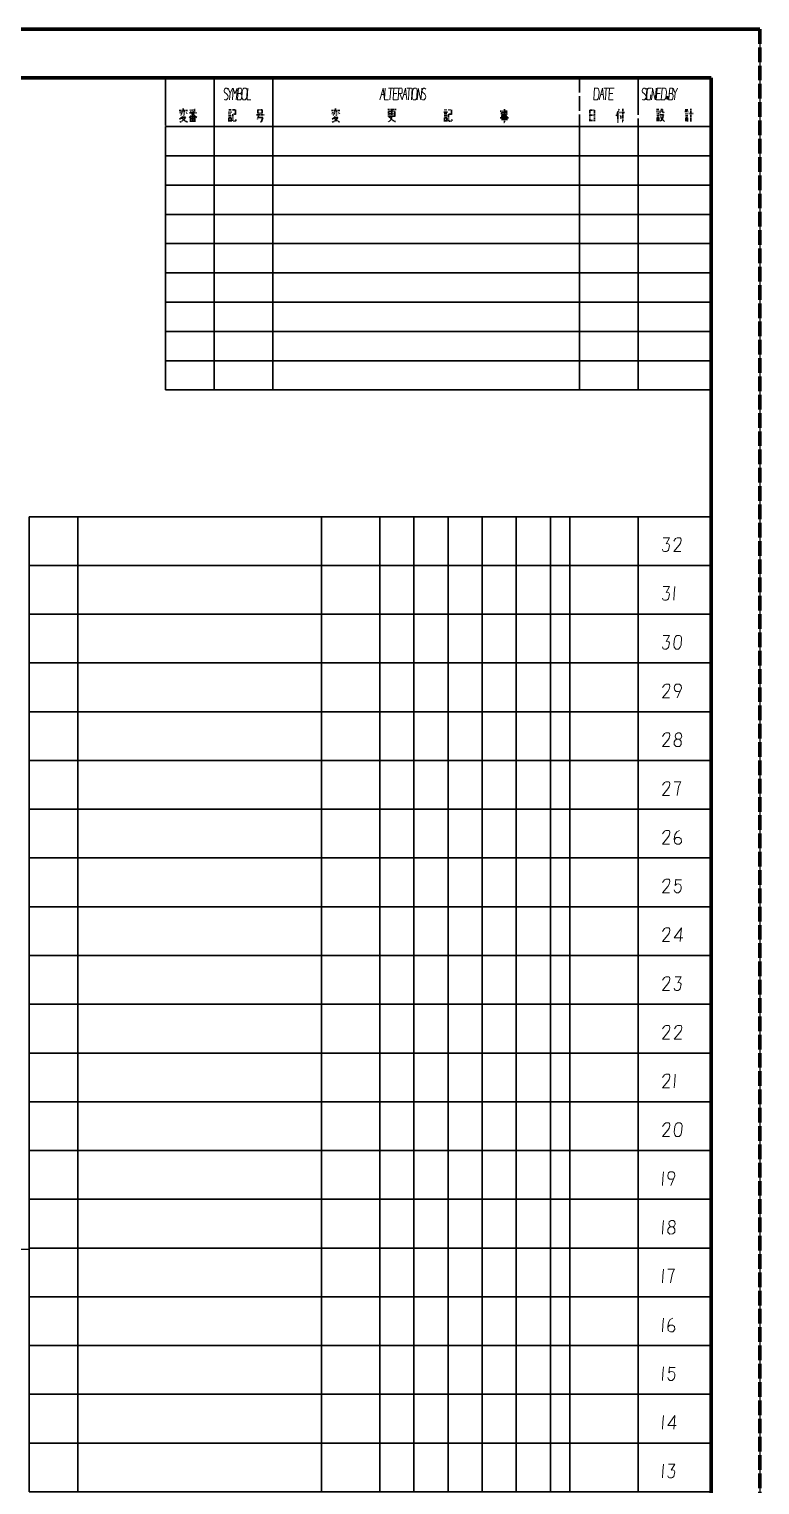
# Model space of a CAD drawing. Header units: millimetres. Extents: x 1333 to 104182, y -63985 to -5704.
# Drawn here: x 47401.8 to 47551.8, y -63689.2 to -63390.6 of the extents above; entities that cross this region are included whole.
import ezdxf

# ---------------------------------------------------------------- set-up
doc = ezdxf.new("R2010")
doc.units = ezdxf.units.MM
doc.header["$LTSCALE"] = 0.5
doc.linetypes.add('DASHED', pattern=[15, 12, -3])
for name, color, linetype in [('01', 7, 'Continuous'), ('08', 1, 'Continuous'), ('11', 3, 'Continuous'), ('4虚线层', 2, 'DASHED')]:
    doc.layers.add(name, color=color, linetype=linetype)

# ---------------------------------------------------------------- blocks, each defined once
blk = doc.blocks.new('D')
at = {"color": 7, "lineweight": 35, "ltscale": 0.25}
for p, q in [((54076.08, -14049.04), (54076.08, -14069.04)), ((54096.08, -14049.04), (54096.08, -14069.04)), ((54196.08, -14049.04), (54196.08, -14069.04)), ((54220.08, -14049.04), (54220.08, -14069.04)), ((54234.08, -14069.04), (54234.08, -14049.04)), ((54248.08, -14069.04), (54248.08, -14049.04)), ((54262.08, -14069.04), (54262.08, -14049.04)), ((54276.08, -14049.04), (54276.08, -14069.04)), ((54290.08, -14069.04), (54290.08, -14049.04)), ((54298.08, -14069.04), (54298.08, -14049.04)), ((54326.08, -14049.04), (54326.08, -14069.04))]:
    blk.add_line(p, q, dxfattribs=at)
at = {"color": 7, "lineweight": 35}
for p, q in [((54356.08, -14049.04), (54076.08, -14049.04)), ((54356.08, -14069.04), (54076.08, -14069.04))]:
    blk.add_line(p, q, dxfattribs=at)
blk = doc.blocks.new('7725')
at = {"color": 7, "lineweight": 70}
for p, q in [((52694.08, -13849.04), (54376.08, -13849.04)), ((52744.08, -13869.04), (54356.08, -13869.04)), ((54356.08, -13869.04), (54356.08, -15017.04))]:
    blk.add_line(p, q, dxfattribs=at)
at = {"color": 7, "lineweight": 35, "ltscale": 0.021387}
blk.add_line((54326.08, -13869.04), (54326.08, -13870.75), dxfattribs=at)
at = {"color": 7, "lineweight": 35, "ltscale": 0.016038}
blk.add_line((54138.87, -13885.21), (54137.88, -13886.02), dxfattribs=at)
at = {"color": 7, "lineweight": 35, "ltscale": 0.00925}
for p, q in [((54138.67, -13885.37), (54139.19, -13885.9)), ((54201.22, -13885.39), (54201.74, -13885.92))]:
    blk.add_line(p, q, dxfattribs=at)
at = {"color": 7, "lineweight": 35, "ltscale": 0.006214}
blk.add_line((54139.2, -13884.83), (54138.87, -13885.21), dxfattribs=at)
at = {"color": 7, "lineweight": 35, "ltscale": 0.017139}
blk.add_line((54138.87, -13885.21), (54140.24, -13885.21), dxfattribs=at)
at = {"color": 7, "lineweight": 35, "ltscale": 0.012322}
blk.add_line((54139.71, -13886.01), (54139.03, -13886.72), dxfattribs=at)
at = {"color": 7, "lineweight": 35, "ltscale": 0.014031}
blk.add_line((54139.19, -13885.9), (54139.99, -13886.69), dxfattribs=at)
at = {"color": 7, "lineweight": 35, "ltscale": 0.012031}
blk.add_line((54140.24, -13885.21), (54139.71, -13886.01), dxfattribs=at)
at = {"color": 7, "lineweight": 35, "ltscale": 0.011418}
blk.add_line((54142.44, -13884.65), (54141.77, -13885.28), dxfattribs=at)
at = {"color": 7, "lineweight": 35, "ltscale": 0.021875}
for p, q in [((54142.39, -13885.07), (54144.14, -13885.07)), ((54142.39, -13885.89), (54144.14, -13885.89))]:
    blk.add_line(p, q, dxfattribs=at)
at = {"color": 7, "lineweight": 35, "ltscale": 0.025122}
blk.add_line((54142.39, -13887.08), (54142.39, -13885.07), dxfattribs=at)
at = {"color": 7, "lineweight": 35, "ltscale": 0.021451}
blk.add_line((54143.28, -13886.78), (54143.28, -13885.07), dxfattribs=at)
at = {"color": 7, "lineweight": 35, "ltscale": 0.01551}
blk.add_line((54143.93, -13884.56), (54144.88, -13885.35), dxfattribs=at)
at = {"color": 7, "lineweight": 35, "ltscale": 0.024973}
blk.add_line((54144.14, -13885.07), (54144.14, -13887.06), dxfattribs=at)
at = {"color": 7, "lineweight": 35, "ltscale": 0.014185}
for p, q in [((54157.93, -13884.63), (54159.06, -13884.63)), ((54246.5, -13884.63), (54247.64, -13884.63))]:
    blk.add_line(p, q, dxfattribs=at)
at = {"color": 7, "lineweight": 35, "ltscale": 0.018579}
for p, q in [((54158.07, -13886.9), (54158.07, -13885.42)), ((54246.65, -13886.91), (54246.65, -13885.42))]:
    blk.add_line(p, q, dxfattribs=at)
at = {"color": 7, "lineweight": 35, "ltscale": 0.012085}
blk.add_line((54158.07, -13885.42), (54159.04, -13885.42), dxfattribs=at)
at = {"color": 7, "lineweight": 35, "ltscale": 0.019064}
for p, q in [((54159.04, -13885.42), (54159.04, -13886.94)), ((54247.61, -13885.42), (54247.61, -13886.94))]:
    blk.add_line(p, q, dxfattribs=at)
at = {"color": 7, "lineweight": 35, "ltscale": 0.006186}
for p, q in [((54161.01, -13886.59), (54161.14, -13886.11)), ((54249.59, -13886.59), (54249.71, -13886.12))]:
    blk.add_line(p, q, dxfattribs=at)
at = {"color": 7, "lineweight": 35, "ltscale": 0.024377}
blk.add_line((54170.02, -13885.34), (54171.97, -13885.34), dxfattribs=at)
at = {"color": 7, "lineweight": 35, "ltscale": 0.020594}
blk.add_line((54171.97, -13885.34), (54171.55, -13886.93), dxfattribs=at)
at = {"color": 7, "lineweight": 35, "ltscale": 0.016036}
blk.add_line((54201.42, -13885.23), (54200.43, -13886.04), dxfattribs=at)
at = {"color": 7, "lineweight": 35, "ltscale": 0.006216}
blk.add_line((54201.75, -13884.85), (54201.42, -13885.23), dxfattribs=at)
at = {"color": 7, "lineweight": 35, "ltscale": 0.017151}
blk.add_line((54201.42, -13885.23), (54202.79, -13885.23), dxfattribs=at)
at = {"color": 7, "lineweight": 35, "ltscale": 0.012333}
blk.add_line((54202.26, -13886.03), (54201.58, -13886.75), dxfattribs=at)
at = {"color": 7, "lineweight": 35, "ltscale": 0.014038}
blk.add_line((54201.74, -13885.92), (54202.54, -13886.71), dxfattribs=at)
at = {"color": 7, "lineweight": 35, "ltscale": 0.012028}
blk.add_line((54202.79, -13885.23), (54202.26, -13886.03), dxfattribs=at)
at = {"color": 7, "lineweight": 35, "ltscale": 0.032397}
blk.add_line((54223.65, -13884.8), (54226.24, -13884.8), dxfattribs=at)
at = {"color": 7, "lineweight": 35, "ltscale": 0.003786}
blk.add_line((54223.99, -13885.46), (54224.08, -13885.17), dxfattribs=at)
at = {"color": 7, "lineweight": 35, "ltscale": 0.011296}
blk.add_line((54224.65, -13886.12), (54224.04, -13886.79), dxfattribs=at)
at = {"color": 7, "lineweight": 35, "ltscale": 0.020991}
blk.add_line((54224.08, -13885.17), (54225.21, -13886.42), dxfattribs=at)
at = {"color": 7, "lineweight": 35, "ltscale": 0.008331}
blk.add_line((54224.84, -13885.48), (54224.65, -13886.12), dxfattribs=at)
at = {"color": 7, "lineweight": 35, "ltscale": 0.008883}
blk.add_line((54224.94, -13884.78), (54224.84, -13885.48), dxfattribs=at)
at = {"color": 7, "lineweight": 35, "ltscale": 0.012097}
blk.add_line((54246.65, -13885.42), (54247.61, -13885.42), dxfattribs=at)
at = {"color": 7, "lineweight": 35, "ltscale": 0.043738}
blk.add_line((54269.41, -13885.47), (54272.91, -13885.47), dxfattribs=at)
at = {"color": 7, "lineweight": 35, "ltscale": 0.027844}
blk.add_line((54269.91, -13884.76), (54272.14, -13884.76), dxfattribs=at)
at = {"color": 7, "lineweight": 35, "ltscale": 0.026904}
blk.add_line((54269.99, -13886.13), (54272.14, -13886.13), dxfattribs=at)
at = {"color": 7, "lineweight": 35, "ltscale": 0.0211}
blk.add_line((54272.14, -13884.76), (54272.14, -13886.45), dxfattribs=at)
at = {"color": 7, "lineweight": 35, "ltscale": 0.012463}
for p, q in [((54333.71, -13884.51), (54334.7, -13884.51)), ((54345.48, -13884.6), (54346.48, -13884.6))]:
    blk.add_line(p, q, dxfattribs=at)
at = {"color": 7, "lineweight": 35, "ltscale": 0.009998}
blk.add_line((54333.84, -13885.31), (54334.64, -13885.31), dxfattribs=at)
at = {"color": 7, "lineweight": 35, "ltscale": 0.018304}
for p, q in [((54333.84, -13886.77), (54333.84, -13885.31)), ((54345.62, -13886.86), (54345.62, -13885.4))]:
    blk.add_line(p, q, dxfattribs=at)
at = {"color": 7, "lineweight": 35, "ltscale": 0.019257}
blk.add_line((54334.64, -13885.31), (54334.64, -13886.85), dxfattribs=at)
at = {"color": 7, "lineweight": 35, "ltscale": 0.008327}
blk.add_line((54335.43, -13884.82), (54335.61, -13885.46), dxfattribs=at)
at = {"color": 7, "lineweight": 35, "ltscale": 0.007985}
blk.add_line((54335.92, -13885.96), (54335.55, -13886.48), dxfattribs=at)
at = {"color": 7, "lineweight": 35, "ltscale": 0.010726}
blk.add_line((54335.61, -13885.46), (54336.08, -13886.18), dxfattribs=at)
at = {"color": 7, "lineweight": 35, "ltscale": 0.011689}
blk.add_line((54336.3, -13885.11), (54335.92, -13885.96), dxfattribs=at)
at = {"color": 7, "lineweight": 35, "ltscale": 0.013763}
blk.add_line((54336.08, -13886.18), (54336.9, -13886.91), dxfattribs=at)
at = {"color": 7, "lineweight": 35, "ltscale": 0.009985}
blk.add_line((54345.62, -13885.4), (54346.42, -13885.4), dxfattribs=at)
at = {"color": 7, "lineweight": 35, "ltscale": 0.01926}
blk.add_line((54346.42, -13885.4), (54346.42, -13886.94), dxfattribs=at)
at = {"color": 3}
blk.add_lwpolyline([(52694.08, -13849.04), (54376.08, -13849.04), (54376.08, -15037.04), (52694.08, -15037.04)], close=True, dxfattribs=at)
at = {"layer": '11'}
blk.add_lwpolyline([(52694.08, -13849.04), (54376.08, -13849.04), (54376.08, -15037.04), (52694.08, -15037.04)], close=True, dxfattribs=at)
blk = doc.blocks.new('fdsaf')
at = {"color": 7, "lineweight": 35}
for p, q in [((54356.08, -13985.04), (54132.08, -13985.04)), ((54132.08, -13985.04), (54132.08, -13997.04)), ((54152.08, -13985.04), (54152.08, -13997.04)), ((54176.08, -13985.04), (54176.08, -13997.04)), ((54302.08, -13985.04), (54302.08, -13997.04)), ((54326.08, -13985.04), (54326.08, -13997.04)), ((54132.08, -13997.04), (54356.08, -13997.04))]:
    blk.add_line(p, q, dxfattribs=at)
blk = doc.blocks.new('7488')
at = {"color": 7, "lineweight": 35}
for p, q in [((54132.08, -13869.04), (54132.08, -13888.63)), ((54152.08, -13869.04), (54152.08, -13888.63)), ((54176.08, -13869.04), (54176.08, -13888.63)), ((54132.08, -13889.04), (54356.08, -13889.04))]:
    blk.add_line(p, q, dxfattribs=at)
blk = doc.blocks.new('A$C0C1E3B5D')
at = {"color": 7, "lineweight": 70}
blk.add_line((1682, 1188), (1682, 0), dxfattribs=at)
at = {"color": 7, "lineweight": 35}
for p, q in [((1662, 1168), (1438, 1168)), ((1608, 1168), (1608, 1064)), ((1608, 1168), (1608, 1156)), ((1632, 1168), (1632, 1156)), ((1632, 1166.29), (1632, 1064))]:
    blk.add_line(p, q, dxfattribs=at)
at = {"color": 7, "lineweight": 35, "ltscale": 0.042102}
for p, q in [((1443.6, 1154.63), (1446.96, 1154.63)), ((1506.15, 1154.61), (1509.51, 1154.61))]:
    blk.add_line(p, q, dxfattribs=at)
at = {"color": 7, "lineweight": 35, "ltscale": 0.011789}
blk.add_line((1444.18, 1154.02), (1443.74, 1153.19), dxfattribs=at)
at = {"color": 7, "lineweight": 35, "ltscale": 0.004926}
blk.add_line((1444.41, 1152.77), (1444.09, 1152.53), dxfattribs=at)
at = {"color": 7, "lineweight": 35, "ltscale": 0.014817}
blk.add_line((1444.86, 1153.86), (1444.41, 1152.77), dxfattribs=at)
at = {"color": 7, "lineweight": 35, "ltscale": 0.009754}
blk.add_line((1444.95, 1154.63), (1444.86, 1153.86), dxfattribs=at)
at = {"color": 7, "lineweight": 35, "ltscale": 0.009991}
blk.add_line((1445.23, 1155.43), (1445.23, 1154.63), dxfattribs=at)
at = {"color": 7, "lineweight": 35, "ltscale": 0.002087}
blk.add_line((1445.58, 1152.73), (1445.42, 1152.73), dxfattribs=at)
at = {"color": 7, "lineweight": 35, "ltscale": 0.002383}
blk.add_line((1445.7, 1152.88), (1445.58, 1152.73), dxfattribs=at)
at = {"color": 7, "lineweight": 35, "ltscale": 0.021887}
blk.add_line((1445.7, 1154.63), (1445.7, 1152.88), dxfattribs=at)
at = {"color": 7, "lineweight": 35, "ltscale": 0.00831}
blk.add_line((1446.46, 1153.82), (1446.85, 1153.28), dxfattribs=at)
at = {"color": 7, "lineweight": 35, "ltscale": 0.039355}
blk.add_line((1447.66, 1153.61), (1450.8, 1153.61), dxfattribs=at)
at = {"color": 7, "lineweight": 35, "ltscale": 0.015064}
blk.add_line((1447.97, 1154.8), (1449.18, 1154.79), dxfattribs=at)
at = {"color": 7, "lineweight": 35, "ltscale": 0.00671}
blk.add_line((1448.3, 1154.37), (1448.51, 1153.88), dxfattribs=at)
at = {"color": 7, "lineweight": 35, "ltscale": 0.007915}
blk.add_line((1448.76, 1152.88), (1448.36, 1152.39), dxfattribs=at)
at = {"color": 7, "lineweight": 35, "ltscale": 0.009843}
blk.add_line((1449.05, 1153.61), (1448.76, 1152.88), dxfattribs=at)
at = {"color": 7, "lineweight": 35, "ltscale": 0.012538}
blk.add_line((1449.18, 1154.79), (1450.14, 1155.08), dxfattribs=at)
at = {"color": 7, "lineweight": 35, "ltscale": 0.030411}
blk.add_line((1449.18, 1154.79), (1449.18, 1152.35), dxfattribs=at)
at = {"color": 7, "lineweight": 35, "ltscale": 0.008952}
blk.add_line((1449.36, 1153.61), (1449.58, 1152.93), dxfattribs=at)
at = {"color": 7, "lineweight": 35, "ltscale": 0.006482}
blk.add_line((1449.58, 1152.93), (1449.85, 1152.48), dxfattribs=at)
at = {"color": 7, "lineweight": 35, "ltscale": 0.010111}
blk.add_line((1450, 1154.55), (1449.77, 1153.78), dxfattribs=at)
at = {"color": 7, "lineweight": 35, "ltscale": 0.018872}
blk.add_line((1463.72, 1153.99), (1465.23, 1153.99), dxfattribs=at)
at = {"color": 7, "lineweight": 35, "ltscale": 0.014844}
blk.add_line((1463.85, 1153.22), (1465.04, 1153.22), dxfattribs=at)
at = {"color": 7, "lineweight": 35, "ltscale": 0.014014}
blk.add_line((1463.93, 1154.95), (1465.05, 1154.95), dxfattribs=at)
at = {"color": 7, "lineweight": 35, "ltscale": 0.01499}
for p, q in [((1465.56, 1154.83), (1466.76, 1154.83)), ((1554.14, 1154.83), (1555.34, 1154.83))]:
    blk.add_line(p, q, dxfattribs=at)
at = {"color": 7, "lineweight": 35, "ltscale": 0.031509}
for p, q in [((1465.58, 1153.09), (1465.58, 1150.57)), ((1554.15, 1153.08), (1554.15, 1150.56))]:
    blk.add_line(p, q, dxfattribs=at)
at = {"color": 7, "lineweight": 35, "ltscale": 0.014832}
for p, q in [((1466.76, 1153.09), (1465.58, 1153.09)), ((1552.42, 1153.21), (1553.61, 1153.21)), ((1555.34, 1153.08), (1554.15, 1153.08))]:
    blk.add_line(p, q, dxfattribs=at)
at = {"color": 7, "lineweight": 35, "ltscale": 0.025369}
for p, q in [((1466.76, 1154.83), (1466.76, 1152.8)), ((1555.34, 1154.83), (1555.34, 1152.8))]:
    blk.add_line(p, q, dxfattribs=at)
at = {"color": 7, "lineweight": 35, "ltscale": 0.041736}
blk.add_line((1475.15, 1152.78), (1478.49, 1152.78), dxfattribs=at)
at = {"color": 7, "lineweight": 35, "ltscale": 0.025637}
blk.add_line((1476.23, 1152.78), (1475.7, 1150.79), dxfattribs=at)
at = {"color": 7, "lineweight": 35, "ltscale": 0.017297}
blk.add_line((1475.87, 1153.57), (1475.87, 1154.95), dxfattribs=at)
at = {"color": 7, "lineweight": 35, "ltscale": 0.022888}
for p, q in [((1475.87, 1154.95), (1477.7, 1154.95)), ((1477.7, 1153.52), (1475.87, 1153.52))]:
    blk.add_line(p, q, dxfattribs=at)
at = {"color": 7, "lineweight": 35, "ltscale": 0.017828}
blk.add_line((1477.7, 1154.95), (1477.7, 1153.52), dxfattribs=at)
at = {"color": 7, "lineweight": 35, "ltscale": 0.011795}
blk.add_line((1506.73, 1154), (1506.29, 1153.17), dxfattribs=at)
at = {"color": 7, "lineweight": 35, "ltscale": 0.004929}
blk.add_line((1506.96, 1152.74), (1506.64, 1152.51), dxfattribs=at)
at = {"color": 7, "lineweight": 35, "ltscale": 0.014806}
blk.add_line((1507.41, 1153.84), (1506.96, 1152.74), dxfattribs=at)
at = {"color": 7, "lineweight": 35, "ltscale": 0.009761}
blk.add_line((1507.5, 1154.61), (1507.41, 1153.84), dxfattribs=at)
at = {"color": 7, "lineweight": 35, "ltscale": 0.009985}
for p, q in [((1507.78, 1155.41), (1507.78, 1154.61)), ((1651.54, 1150.47), (1652.34, 1150.47))]:
    blk.add_line(p, q, dxfattribs=at)
at = {"color": 7, "lineweight": 35, "ltscale": 0.002075}
blk.add_line((1508.13, 1152.71), (1507.97, 1152.71), dxfattribs=at)
at = {"color": 7, "lineweight": 35, "ltscale": 0.002388}
blk.add_line((1508.25, 1152.86), (1508.13, 1152.71), dxfattribs=at)
at = {"color": 7, "lineweight": 35, "ltscale": 0.021893}
blk.add_line((1508.25, 1154.61), (1508.25, 1152.86), dxfattribs=at)
at = {"color": 7, "lineweight": 35, "ltscale": 0.008315}
blk.add_line((1509.01, 1153.8), (1509.4, 1153.26), dxfattribs=at)
at = {"color": 7, "lineweight": 35, "ltscale": 0.042236}
blk.add_line((1529.25, 1155.07), (1532.63, 1155.07), dxfattribs=at)
at = {"color": 7, "lineweight": 35, "ltscale": 0.032397}
for p, q in [((1529.57, 1154.17), (1532.16, 1154.17)), ((1529.57, 1153.31), (1532.16, 1153.31))]:
    blk.add_line(p, q, dxfattribs=at)
at = {"color": 7, "lineweight": 35, "ltscale": 0.027151}
blk.add_line((1529.57, 1152), (1529.57, 1154.17), dxfattribs=at)
at = {"color": 7, "lineweight": 35, "ltscale": 0.035004}
blk.add_line((1530.86, 1155.07), (1530.86, 1152.27), dxfattribs=at)
at = {"color": 7, "lineweight": 35, "ltscale": 0.027817}
blk.add_line((1532.16, 1154.17), (1532.16, 1151.95), dxfattribs=at)
at = {"color": 7, "lineweight": 35, "ltscale": 0.01886}
blk.add_line((1552.29, 1153.99), (1553.8, 1153.99), dxfattribs=at)
at = {"color": 7, "lineweight": 35, "ltscale": 0.014026}
blk.add_line((1552.5, 1154.95), (1553.62, 1154.95), dxfattribs=at)
at = {"color": 7, "lineweight": 35, "ltscale": 0.039539}
blk.add_line((1575.42, 1154.4), (1578.58, 1154.4), dxfattribs=at)
at = {"color": 7, "lineweight": 35, "ltscale": 0.026208}
for p, q in [((1578.06, 1153.74), (1575.96, 1153.74)), ((1575.96, 1152.92), (1578.06, 1152.92))]:
    blk.add_line(p, q, dxfattribs=at)
at = {"color": 7, "lineweight": 35, "ltscale": 0.010318}
for p, q in [((1575.96, 1153.74), (1575.96, 1152.92)), ((1578.06, 1152.92), (1578.06, 1153.74))]:
    blk.add_line(p, q, dxfattribs=at)
at = {"color": 7, "lineweight": 35, "ltscale": 0.066351}
blk.add_line((1577.16, 1155.21), (1577.16, 1149.9), dxfattribs=at)
at = {"color": 7, "lineweight": 35, "ltscale": 0.023889}
for p, q in [((1612.21, 1154.72), (1614.12, 1154.72)), ((1612.21, 1152.69), (1614.12, 1152.69)), ((1612.21, 1150.55), (1614.12, 1150.55))]:
    blk.add_line(p, q, dxfattribs=at)
at = {"color": 7, "lineweight": 35, "ltscale": 0.05564}
for p, q in [((1612.21, 1150.26), (1612.21, 1154.72)), ((1614.12, 1154.72), (1614.12, 1150.26))]:
    blk.add_line(p, q, dxfattribs=at)
at = {"color": 7, "lineweight": 35, "ltscale": 0.022995}
blk.add_line((1623.74, 1154.12), (1622.97, 1152.45), dxfattribs=at)
at = {"color": 7, "lineweight": 35, "ltscale": 0.013653}
blk.add_line((1624.19, 1155.12), (1623.74, 1154.12), dxfattribs=at)
at = {"color": 7, "lineweight": 35, "ltscale": 0.054935}
blk.add_line((1623.74, 1154.12), (1623.74, 1149.73), dxfattribs=at)
at = {"color": 7, "lineweight": 35, "ltscale": 0.028345}
blk.add_line((1624.19, 1153.77), (1626.46, 1153.77), dxfattribs=at)
at = {"color": 7, "lineweight": 35, "ltscale": 0.017561}
blk.add_line((1624.79, 1152.75), (1625, 1151.36), dxfattribs=at)
at = {"color": 7, "lineweight": 35, "ltscale": 0.061975}
blk.add_line((1625.69, 1155.27), (1625.69, 1150.31), dxfattribs=at)
at = {"color": 7, "lineweight": 35, "ltscale": 0.018359}
for p, q in [((1639.42, 1154.27), (1640.89, 1154.27)), ((1651.2, 1154.18), (1652.67, 1154.18))]:
    blk.add_line(p, q, dxfattribs=at)
at = {"color": 7, "lineweight": 35, "ltscale": 0.012939}
for p, q in [((1639.57, 1155.03), (1640.61, 1155.03)), ((1651.35, 1154.94), (1652.38, 1154.94))]:
    blk.add_line(p, q, dxfattribs=at)
at = {"color": 7, "lineweight": 35, "ltscale": 0.012549}
blk.add_line((1639.64, 1153.4), (1640.65, 1153.4), dxfattribs=at)
at = {"color": 7, "lineweight": 35, "ltscale": 0.004377}
blk.add_line((1640.96, 1153.55), (1641.21, 1153.8), dxfattribs=at)
at = {"color": 7, "lineweight": 35, "ltscale": 0.017982}
blk.add_line((1640.97, 1152.87), (1642.41, 1152.88), dxfattribs=at)
at = {"color": 7, "lineweight": 35, "ltscale": 0.005456}
blk.add_line((1641.21, 1153.8), (1641.35, 1154.21), dxfattribs=at)
at = {"color": 7, "lineweight": 35, "ltscale": 0.008569}
blk.add_line((1641.35, 1155.08), (1642.04, 1155.08), dxfattribs=at)
at = {"color": 7, "lineweight": 35, "ltscale": 0.010867}
blk.add_line((1641.35, 1154.21), (1641.35, 1155.08), dxfattribs=at)
at = {"color": 7, "lineweight": 35, "ltscale": 0.014679}
blk.add_line((1642.04, 1155.08), (1642.04, 1153.9), dxfattribs=at)
at = {"color": 7, "lineweight": 35, "ltscale": 0.002263}
blk.add_line((1642.04, 1153.9), (1642.16, 1153.77), dxfattribs=at)
at = {"color": 7, "lineweight": 35, "ltscale": 0.005359}
blk.add_line((1642.16, 1153.77), (1642.59, 1153.77), dxfattribs=at)
at = {"color": 7, "lineweight": 35, "ltscale": 0.012057}
blk.add_line((1642.41, 1152.88), (1642.22, 1151.94), dxfattribs=at)
at = {"color": 7, "lineweight": 35, "ltscale": 0.005774}
blk.add_line((1642.59, 1153.77), (1642.71, 1154.21), dxfattribs=at)
at = {"color": 7, "lineweight": 35, "ltscale": 0.012561}
blk.add_line((1651.42, 1153.31), (1652.42, 1153.31), dxfattribs=at)
at = {"color": 7, "lineweight": 35, "ltscale": 0.022827}
blk.add_line((1652.8, 1153.45), (1654.62, 1153.45), dxfattribs=at)
at = {"color": 7, "lineweight": 35, "ltscale": 0.06644}
blk.add_line((1653.69, 1155.24), (1653.69, 1149.93), dxfattribs=at)
at = {"color": 7, "lineweight": 35, "ltscale": 0.009835}
blk.add_line((1444.48, 1150.07), (1443.74, 1149.83), dxfattribs=at)
at = {"color": 7, "lineweight": 35, "ltscale": 0.0066}
blk.add_line((1444.95, 1150.32), (1444.48, 1150.07), dxfattribs=at)
at = {"color": 7, "lineweight": 35, "ltscale": 0.007188}
blk.add_line((1445.91, 1150.36), (1446.43, 1150.11), dxfattribs=at)
at = {"color": 7, "lineweight": 35, "ltscale": 0.00853}
blk.add_line((1446.43, 1150.11), (1447.09, 1149.93), dxfattribs=at)
at = {"color": 7, "lineweight": 35, "ltscale": 0.021875}
blk.add_line((1448.31, 1150.26), (1450.06, 1150.26), dxfattribs=at)
at = {"color": 7, "lineweight": 35, "ltscale": 0.012085}
blk.add_line((1463.99, 1150.4), (1464.96, 1150.4), dxfattribs=at)
at = {"color": 7, "lineweight": 35, "ltscale": 0.004025}
for p, q in [((1465.58, 1150.57), (1465.74, 1150.29)), ((1554.15, 1150.56), (1554.31, 1150.29))]:
    blk.add_line(p, q, dxfattribs=at)
at = {"color": 7, "lineweight": 35, "ltscale": 0.011365}
for p, q in [((1465.74, 1150.29), (1466.65, 1150.29)), ((1554.31, 1150.29), (1555.22, 1150.29))]:
    blk.add_line(p, q, dxfattribs=at)
at = {"color": 7, "lineweight": 35, "ltscale": 0.004087}
for p, q in [((1466.65, 1150.29), (1466.93, 1150.45)), ((1555.22, 1150.29), (1555.51, 1150.45))]:
    blk.add_line(p, q, dxfattribs=at)
at = {"color": 7, "lineweight": 35, "ltscale": 0.004529}
blk.add_line((1477.2, 1149.96), (1476.84, 1149.96), dxfattribs=at)
at = {"color": 7, "lineweight": 35, "ltscale": 0.003862}
blk.add_line((1477.47, 1150.11), (1477.2, 1149.96), dxfattribs=at)
at = {"color": 7, "lineweight": 35, "ltscale": 0.009847}
blk.add_line((1507.03, 1150.05), (1506.29, 1149.8), dxfattribs=at)
at = {"color": 7, "lineweight": 35, "ltscale": 0.006588}
blk.add_line((1507.5, 1150.3), (1507.03, 1150.05), dxfattribs=at)
at = {"color": 7, "lineweight": 35, "ltscale": 0.007179}
blk.add_line((1508.46, 1150.33), (1508.98, 1150.09), dxfattribs=at)
at = {"color": 7, "lineweight": 35, "ltscale": 0.008541}
blk.add_line((1508.98, 1150.09), (1509.64, 1149.91), dxfattribs=at)
at = {"color": 7, "lineweight": 35, "ltscale": 0.008567}
blk.add_line((1529.96, 1150.25), (1529.33, 1149.98), dxfattribs=at)
at = {"color": 7, "lineweight": 35, "ltscale": 0.01117}
blk.add_line((1531.13, 1150.63), (1531.93, 1150.22), dxfattribs=at)
at = {"color": 7, "lineweight": 35, "ltscale": 0.00657}
blk.add_line((1531.93, 1150.22), (1532.44, 1150.09), dxfattribs=at)
at = {"color": 7, "lineweight": 35, "ltscale": 0.012097}
blk.add_line((1552.57, 1150.4), (1553.53, 1150.4), dxfattribs=at)
at = {"color": 7, "lineweight": 35, "ltscale": 0.003943}
blk.add_line((1577.03, 1149.67), (1576.71, 1149.67), dxfattribs=at)
at = {"color": 7, "lineweight": 35, "ltscale": 0.003344}
blk.add_line((1577.16, 1149.9), (1577.03, 1149.67), dxfattribs=at)
at = {"color": 7, "lineweight": 35, "ltscale": 0.004773}
blk.add_line((1625.61, 1149.99), (1625.22, 1149.99), dxfattribs=at)
at = {"color": 7, "lineweight": 35, "ltscale": 0.00416}
blk.add_line((1625.69, 1150.31), (1625.61, 1149.99), dxfattribs=at)
at = {"color": 7, "lineweight": 35, "ltscale": 0.009998}
blk.add_line((1639.76, 1150.56), (1640.56, 1150.56), dxfattribs=at)
at = {"color": 7, "lineweight": 35, "ltscale": 0.007735}
blk.add_line((1641.47, 1150.56), (1640.98, 1150.18), dxfattribs=at)
at = {"color": 7, "lineweight": 35, "ltscale": 0.25}
for p, q in [((1662, 968), (1662, 988)), ((1662, 948), (1662, 968)), ((1662, 928), (1662, 948)), ((1662, 908), (1662, 928)), ((1662, 888), (1662, 908)), ((1662, 868), (1662, 888)), ((1662, 848), (1662, 868)), ((1662, 828), (1662, 848)), ((1662, 808), (1662, 828)), ((1662, 788), (1662, 808)), ((1662, 768), (1662, 788)), ((1662, 748), (1662, 768)), ((1662, 728), (1662, 748)), ((1662, 708), (1662, 728)), ((1662, 688), (1662, 708)), ((1662, 668), (1662, 688)), ((1662, 648), (1662, 668)), ((1662, 628), (1662, 648)), ((1662, 608), (1662, 628)), ((1662, 588), (1662, 608))]:
    blk.add_line(p, q, dxfattribs=at)
at = {"color": 7, "lineweight": 13}
for points in [[(1462.06, 1159.15), (1462.33, 1158.97), (1463.01, 1158.97), (1463.55, 1159.63), (1463.68, 1160.23), (1463.59, 1160.71), (1463.23, 1161.25), (1462.24, 1162.09), (1462.06, 1162.51), (1462.11, 1162.87), (1462.38, 1163.47), (1462.69, 1163.77), (1463.19, 1163.77), (1463.64, 1163.41)], [(1463.68, 1163.77), (1464.49, 1161.73), (1464.22, 1158.97)], [(1464.49, 1161.73), (1465.48, 1163.77)], [(1465.48, 1158.97), (1465.66, 1161.37), (1465.84, 1163.77), (1466.51, 1161.49), (1467.41, 1163.77), (1467.23, 1161.37), (1467.05, 1158.97)], [(1467.41, 1158.97), (1468.8, 1158.97), (1469.12, 1159.27), (1469.25, 1159.57), (1469.39, 1160.65), (1469.21, 1161.19), (1468.76, 1161.55), (1468.98, 1161.79), (1469.3, 1162.33), (1469.3, 1163.05), (1469.12, 1163.59), (1468.89, 1163.77), (1467.91, 1163.77), (1467.73, 1161.37), (1467.55, 1158.97)], [(1468.76, 1161.55), (1467.73, 1161.55)], [(1473.07, 1158.97), (1471.46, 1158.97), (1471.64, 1161.67), (1471.77, 1163.77)], [(1526.02, 1158.97), (1526.68, 1161.37), (1527.34, 1163.77), (1527.61, 1161.37), (1527.87, 1158.97)], [(1526.64, 1161.19), (1527.61, 1161.19)], [(1529.47, 1158.97), (1527.87, 1158.97), (1528.05, 1161.67), (1528.18, 1163.77)], [(1529.47, 1163.77), (1531.41, 1163.77)], [(1530.13, 1158.97), (1530.31, 1161.67), (1530.44, 1163.77)], [(1533.18, 1158.97), (1531.41, 1158.97), (1531.59, 1161.67), (1531.72, 1163.77), (1533.49, 1163.77)], [(1531.59, 1161.55), (1533, 1161.55)], [(1533.49, 1158.97), (1533.67, 1161.67), (1533.8, 1163.77), (1534.95, 1163.77), (1535.21, 1163.29), (1535.13, 1161.91), (1534.77, 1161.61), (1533.67, 1161.61)], [(1534.15, 1161.61), (1535.21, 1158.97)], [(1535.21, 1158.97), (1535.88, 1161.37), (1536.54, 1163.77), (1536.81, 1161.37), (1537.07, 1158.97)], [(1535.83, 1161.19), (1536.81, 1161.19)], [(1537.07, 1163.77), (1539.02, 1163.77)], [(1537.73, 1158.97), (1537.91, 1161.67), (1538.04, 1163.77)], [(1539.02, 1158.97), (1539.15, 1161.37), (1539.28, 1163.77)], [(1541.32, 1158.97), (1541.54, 1161.37), (1541.76, 1163.77), (1542.29, 1161.31), (1542.78, 1158.97), (1543.04, 1161.55), (1543.26, 1163.77)], [(1543.26, 1159.15), (1543.53, 1158.97), (1544.19, 1158.97), (1544.72, 1159.63), (1544.85, 1160.23), (1544.77, 1160.71), (1544.41, 1161.25), (1543.44, 1162.09), (1543.26, 1162.51), (1543.31, 1162.87), (1543.57, 1163.47), (1543.88, 1163.77), (1544.37, 1163.77), (1544.81, 1163.41)], [(1613.81, 1158.97), (1615.15, 1158.97), (1615.57, 1159.51), (1615.75, 1160.05), (1615.85, 1160.59), (1615.98, 1162.27), (1615.94, 1162.99), (1615.71, 1163.53), (1615.34, 1163.77), (1614, 1163.77)], [(1614.14, 1163.77), (1614, 1161.73), (1613.81, 1158.97)], [(1615.98, 1158.97), (1616.68, 1161.37), (1617.37, 1163.77), (1617.65, 1161.37), (1617.93, 1158.97)], [(1616.63, 1161.19), (1617.65, 1161.19)], [(1617.93, 1163.77), (1619.96, 1163.77)], [(1618.62, 1158.97), (1618.8, 1161.67), (1618.94, 1163.77)], [(1621.81, 1158.97), (1619.96, 1158.97), (1620.14, 1161.67), (1620.28, 1163.77), (1622.13, 1163.77)], [(1620.14, 1161.55), (1621.62, 1161.55)], [(1633.68, 1159.15), (1633.95, 1158.97), (1634.61, 1158.97), (1635.14, 1159.63), (1635.27, 1160.23), (1635.18, 1160.71), (1634.83, 1161.25), (1633.86, 1162.09), (1633.68, 1162.51), (1633.73, 1162.87), (1633.99, 1163.47), (1634.3, 1163.77), (1634.78, 1163.77), (1635.22, 1163.41)], [(1635.27, 1158.97), (1635.4, 1161.37), (1635.53, 1163.77)], [(1637.16, 1160.89), (1636.94, 1158.97), (1635.75, 1158.97), (1635.58, 1159.69), (1635.53, 1160.23), (1635.75, 1162.63), (1635.97, 1163.47), (1636.33, 1163.77), (1637.51, 1163.77)], [(1636.9, 1160.89), (1637.43, 1160.89)], [(1637.51, 1158.97), (1637.73, 1161.37), (1637.95, 1163.77), (1638.48, 1161.31), (1638.97, 1158.97), (1639.23, 1161.55), (1639.45, 1163.77)], [(1641.21, 1158.97), (1639.45, 1158.97), (1639.63, 1161.67), (1639.76, 1163.77), (1641.52, 1163.77)], [(1639.63, 1161.55), (1641.04, 1161.55)], [(1641.52, 1158.97), (1642.8, 1158.97), (1643.2, 1159.51), (1643.37, 1160.05), (1643.46, 1160.59), (1643.59, 1162.27), (1643.55, 1162.99), (1643.33, 1163.53), (1642.98, 1163.77), (1641.7, 1163.77)], [(1641.83, 1163.77), (1641.7, 1161.73), (1641.52, 1158.97)], [(1644.47, 1159.81), (1643.59, 1159.81)], [(1643.68, 1160.17), (1644.38, 1160.17)], [(1643.68, 1159.45), (1644.38, 1159.45)], [(1644.47, 1158.97), (1645.84, 1158.97), (1646.15, 1159.27), (1646.28, 1159.57), (1646.41, 1160.65), (1646.23, 1161.19), (1645.79, 1161.55), (1646.01, 1161.79), (1646.32, 1162.33), (1646.32, 1163.05), (1646.15, 1163.59), (1645.93, 1163.77), (1644.96, 1163.77), (1644.78, 1161.37), (1644.6, 1158.97)], [(1645.79, 1161.55), (1644.78, 1161.55)], [(1646.41, 1163.77), (1647.2, 1161.73), (1646.94, 1158.97)], [(1647.2, 1161.73), (1648.17, 1163.77)], [(1642, 974.61), (1642.14, 974.19), (1642.35, 973.84), (1642.77, 973.7), (1643.61, 973.7), (1643.96, 973.91), (1644.45, 974.33), (1644.87, 976.22), (1644.59, 976.71), (1644.03, 976.99), (1643.47, 976.85), (1644.87, 979.3), (1642.35, 979.3)], [(1649.56, 973.7), (1646.62, 973.7), (1648.86, 976.36), (1649.42, 977.2), (1649.7, 978.39), (1649.56, 979.09), (1649.21, 979.3), (1648.02, 979.3), (1647.39, 979.02), (1646.69, 977.9)], [(1642, 954.61), (1642.14, 954.19), (1642.35, 953.84), (1642.77, 953.7), (1643.61, 953.7), (1643.96, 953.91), (1644.45, 954.33), (1644.87, 956.22), (1644.59, 956.71), (1644.03, 956.99), (1643.47, 956.85), (1644.87, 959.3), (1642.35, 959.3)], [(1647.04, 959.3), (1646.83, 956.5), (1646.62, 953.7)], [(1642, 934.61), (1642.14, 934.19), (1642.35, 933.84), (1642.77, 933.7), (1643.61, 933.7), (1643.96, 933.91), (1644.45, 934.33), (1644.87, 936.22), (1644.59, 936.71), (1644.03, 936.99), (1643.47, 936.85), (1644.87, 939.3), (1642.35, 939.3)], [(1644.94, 913.7), (1642, 913.7), (1644.24, 916.36), (1644.8, 917.2), (1645.08, 918.39), (1644.94, 919.09), (1644.59, 919.3), (1643.4, 919.3), (1642.77, 919.02), (1642.07, 917.9)], [(1649.35, 916.57), (1648.58, 916.29), (1647.6, 916.29), (1647.04, 916.85), (1646.83, 917.76), (1647.11, 918.81), (1647.67, 919.3), (1648.93, 919.3), (1649.63, 918.67), (1649.77, 917.62), (1648.09, 913.7)], [(1644.94, 893.7), (1642, 893.7), (1644.24, 896.36), (1644.8, 897.2), (1645.08, 898.39), (1644.94, 899.09), (1644.59, 899.3), (1643.4, 899.3), (1642.77, 899.02), (1642.07, 897.9)], [(1649, 896.71), (1649.42, 896.92), (1649.91, 897.83), (1649.7, 898.81), (1649.14, 899.3), (1648.3, 899.3), (1647.46, 898.81), (1647.25, 897.97), (1647.53, 897.2), (1647.95, 896.71)], [(1644.94, 873.7), (1642, 873.7), (1644.24, 876.36), (1644.8, 877.2), (1645.08, 878.39), (1644.94, 879.09), (1644.59, 879.3), (1643.4, 879.3), (1642.77, 879.02), (1642.07, 877.9)], [(1648.02, 873.7), (1648.58, 877.13), (1649.07, 878.39), (1649.56, 879.3), (1646.83, 879.3)], [(1644.94, 853.7), (1642, 853.7), (1644.24, 856.36), (1644.8, 857.2), (1645.08, 858.39), (1644.94, 859.09), (1644.59, 859.3), (1643.4, 859.3), (1642.77, 859.02), (1642.07, 857.9)], [(1648.93, 859.3), (1647.88, 858.67), (1647.11, 857.48), (1646.83, 855.66), (1647.04, 854.19), (1647.95, 853.7), (1648.93, 853.7), (1649.77, 854.54), (1649.63, 855.8), (1648.79, 856.43), (1647.67, 856.36), (1646.9, 855.59)], [(1644.94, 833.7), (1642, 833.7), (1644.24, 836.36), (1644.8, 837.2), (1645.08, 838.39), (1644.94, 839.09), (1644.59, 839.3), (1643.4, 839.3), (1642.77, 839.02), (1642.07, 837.9)], [(1646.83, 834.96), (1647.11, 834.19), (1647.74, 833.7), (1648.58, 833.7), (1649.42, 834.54), (1649.7, 835.38), (1649.7, 836.29), (1649.28, 837.06), (1648.51, 837.34), (1647.74, 837.2), (1647.25, 836.78), (1647.53, 839.3)], [(1647.53, 839.02), (1649.84, 839.02)], [(1644.94, 813.7), (1642, 813.7), (1644.24, 816.36), (1644.8, 817.2), (1645.08, 818.39), (1644.94, 819.09), (1644.59, 819.3), (1643.4, 819.3), (1642.77, 819.02), (1642.07, 817.9)], [(1649.28, 813.7), (1649.56, 816.85), (1649.77, 819.3), (1646.83, 815.24), (1650.33, 815.24)], [(1644.94, 793.7), (1642, 793.7), (1644.24, 796.36), (1644.8, 797.2), (1645.08, 798.39), (1644.94, 799.09), (1644.59, 799.3), (1643.4, 799.3), (1642.77, 799.02), (1642.07, 797.9)], [(1646.83, 794.61), (1646.97, 794.19), (1647.18, 793.84), (1647.6, 793.7), (1648.44, 793.7), (1648.79, 793.91), (1649.28, 794.33), (1649.7, 796.22), (1649.42, 796.71), (1648.86, 796.99), (1648.3, 796.85), (1649.7, 799.3), (1647.18, 799.3)], [(1644.94, 773.7), (1642, 773.7), (1644.24, 776.36), (1644.8, 777.2), (1645.08, 778.39), (1644.94, 779.09), (1644.59, 779.3), (1643.4, 779.3), (1642.77, 779.02), (1642.07, 777.9)], [(1649.77, 773.7), (1646.83, 773.7), (1649.07, 776.36), (1649.63, 777.2), (1649.91, 778.39), (1649.77, 779.09), (1649.42, 779.3), (1648.23, 779.3), (1647.6, 779.02), (1646.9, 777.9)], [(1644.94, 753.7), (1642, 753.7), (1644.24, 756.36), (1644.8, 757.2), (1645.08, 758.39), (1644.94, 759.09), (1644.59, 759.3), (1643.4, 759.3), (1642.77, 759.02), (1642.07, 757.9)], [(1647.25, 759.3), (1647.04, 756.5), (1646.83, 753.7)], [(1644.94, 733.7), (1642, 733.7), (1644.24, 736.36), (1644.8, 737.2), (1645.08, 738.39), (1644.94, 739.09), (1644.59, 739.3), (1643.4, 739.3), (1642.77, 739.02), (1642.07, 737.9)], [(1642.42, 719.3), (1642.21, 716.5), (1642, 713.7)], [(1646.69, 716.57), (1645.92, 716.29), (1644.94, 716.29), (1644.38, 716.85), (1644.17, 717.76), (1644.45, 718.81), (1645.01, 719.3), (1646.27, 719.3), (1646.97, 718.67), (1647.11, 717.62), (1645.43, 713.7)], [(1642.42, 699.3), (1642.21, 696.5), (1642, 693.7)], [(1646.34, 696.71), (1646.76, 696.92), (1647.25, 697.83), (1647.04, 698.81), (1646.48, 699.3), (1645.64, 699.3), (1644.8, 698.81), (1644.59, 697.97), (1644.87, 697.2), (1645.29, 696.71)], [(1642.42, 679.3), (1642.21, 676.5), (1642, 673.7)], [(1645.36, 673.7), (1645.92, 677.13), (1646.41, 678.39), (1646.9, 679.3), (1644.17, 679.3)], [(1642.42, 659.3), (1642.21, 656.5), (1642, 653.7)], [(1646.27, 659.3), (1645.22, 658.67), (1644.45, 657.48), (1644.17, 655.66), (1644.38, 654.19), (1645.29, 653.7), (1646.27, 653.7), (1647.11, 654.54), (1646.97, 655.8), (1646.13, 656.43), (1645.01, 656.36), (1644.24, 655.59)], [(1642.42, 639.3), (1642.21, 636.5), (1642, 633.7)], [(1644.17, 634.96), (1644.45, 634.19), (1645.08, 633.7), (1645.92, 633.7), (1646.76, 634.54), (1647.04, 635.38), (1647.04, 636.29), (1646.62, 637.06), (1645.85, 637.34), (1645.08, 637.2), (1644.59, 636.78), (1644.87, 639.3)], [(1644.87, 639.02), (1647.18, 639.02)], [(1642.42, 619.3), (1642.21, 616.5), (1642, 613.7)], [(1646.62, 613.7), (1646.9, 616.85), (1647.11, 619.3), (1644.17, 615.24), (1647.67, 615.24)], [(1642.42, 599.3), (1642.21, 596.5), (1642, 593.7)], [(1644.17, 594.61), (1644.31, 594.19), (1644.52, 593.84), (1644.94, 593.7), (1645.78, 593.7), (1646.13, 593.91), (1646.62, 594.33), (1647.04, 596.22), (1646.76, 596.71), (1646.2, 596.99), (1645.64, 596.85), (1647.04, 599.3), (1644.52, 599.3)]]:
    blk.add_lwpolyline(points, dxfattribs=at)
for points in [[(1470.69, 1158.97), (1471.23, 1159.69), (1471.37, 1160.41), (1471.46, 1162.93), (1471.19, 1163.53), (1470.96, 1163.77), (1470.15, 1163.77), (1469.88, 1163.53), (1469.61, 1162.99), (1469.48, 1162.39), (1469.39, 1159.75), (1469.84, 1158.97)], [(1540.56, 1158.97), (1541.1, 1159.69), (1541.23, 1160.41), (1541.32, 1162.93), (1541.05, 1163.53), (1540.83, 1163.77), (1540.03, 1163.77), (1539.77, 1163.53), (1539.5, 1162.99), (1539.37, 1162.39), (1539.28, 1159.75), (1539.72, 1158.97)], [(1643.86, 1159.21), (1644.21, 1159.21), (1644.47, 1159.57), (1644.47, 1160.05), (1644.21, 1160.41), (1643.86, 1160.41), (1643.59, 1160.05), (1643.59, 1159.57)], [(1648.65, 933.7), (1649.28, 934.47), (1649.63, 935.45), (1649.84, 938.25), (1649.56, 938.95), (1649, 939.3), (1647.95, 939.3), (1647.32, 938.81), (1646.9, 937.9), (1646.62, 935.52), (1646.83, 934.47), (1647.46, 933.7)], [(1647.67, 893.7), (1648.93, 893.77), (1649.7, 894.54), (1649.7, 895.8), (1649, 896.71), (1647.95, 896.71), (1647.25, 896.29), (1646.83, 895.59), (1646.83, 894.54)], [(1648.86, 733.7), (1649.49, 734.47), (1649.84, 735.45), (1650.05, 738.25), (1649.77, 738.95), (1649.21, 739.3), (1648.16, 739.3), (1647.53, 738.81), (1647.11, 737.9), (1646.83, 735.52), (1647.04, 734.47), (1647.67, 733.7)], [(1645.01, 693.7), (1646.27, 693.77), (1647.04, 694.54), (1647.04, 695.8), (1646.34, 696.71), (1645.29, 696.71), (1644.59, 696.29), (1644.17, 695.59), (1644.17, 694.54)]]:
    blk.add_lwpolyline(points, close=True, dxfattribs=at)
at = {"layer": '08', "color": 3}
for name, p in [('7725', (-52694.08, 15037.04)), ('7488', (-52694.08, 15037.04)), ('fdsaf', (-52694.08, 15133.04)), ('fdsaf', (-52694.08, 15121.04)), ('fdsaf', (-52694.08, 15109.04)), ('fdsaf', (-52694.08, 15097.04)), ('fdsaf', (-52694.08, 15085.04)), ('fdsaf', (-52694.08, 15073.04)), ('fdsaf', (-52694.08, 15061.04)), ('fdsaf', (-52694.08, 15049.04)), ('fdsaf', (-52694.08, 15037.04)), ('D', (-52694.08, 15037.04)), ('D', (-52694.08, 15017.04)), ('D', (-52694.08, 14997.04)), ('D', (-52694.08, 14977.04)), ('D', (-52694.08, 14957.04)), ('D', (-52694.08, 14937.04)), ('D', (-52694.08, 14917.04)), ('D', (-52694.08, 14897.04)), ('D', (-52694.08, 14877.04)), ('D', (-52694.08, 14857.04)), ('D', (-52694.08, 14837.04)), ('D', (-52694.08, 14817.04)), ('D', (-52694.08, 14797.04)), ('D', (-52694.08, 14777.04)), ('D', (-52694.08, 14757.04)), ('D', (-52694.08, 14737.04)), ('D', (-52694.08, 14717.04)), ('D', (-52694.08, 14697.04)), ('D', (-52694.08, 14677.04)), ('D', (-52694.08, 14657.04))]:
    blk.add_blockref(name, p, dxfattribs=at)

msp = doc.modelspace()

# ---------------------------------------------------------------- linework, layer by layer
at = {"layer": '01', "color": 1}
msp.add_line((47016.161, -63640.799), (47401.775, -63640.799), dxfattribs=at)

# ---------------------------------------------------------------- block references
at = {"layer": '4虚线层', "color": 3, "xscale": 0.5, "yscale": 0.5, "zscale": 0.5}
msp.add_blockref('A$C0C1E3B5D', (46710.775, -63984.579), dxfattribs=at)

doc.saveas('drawing.dxf')
